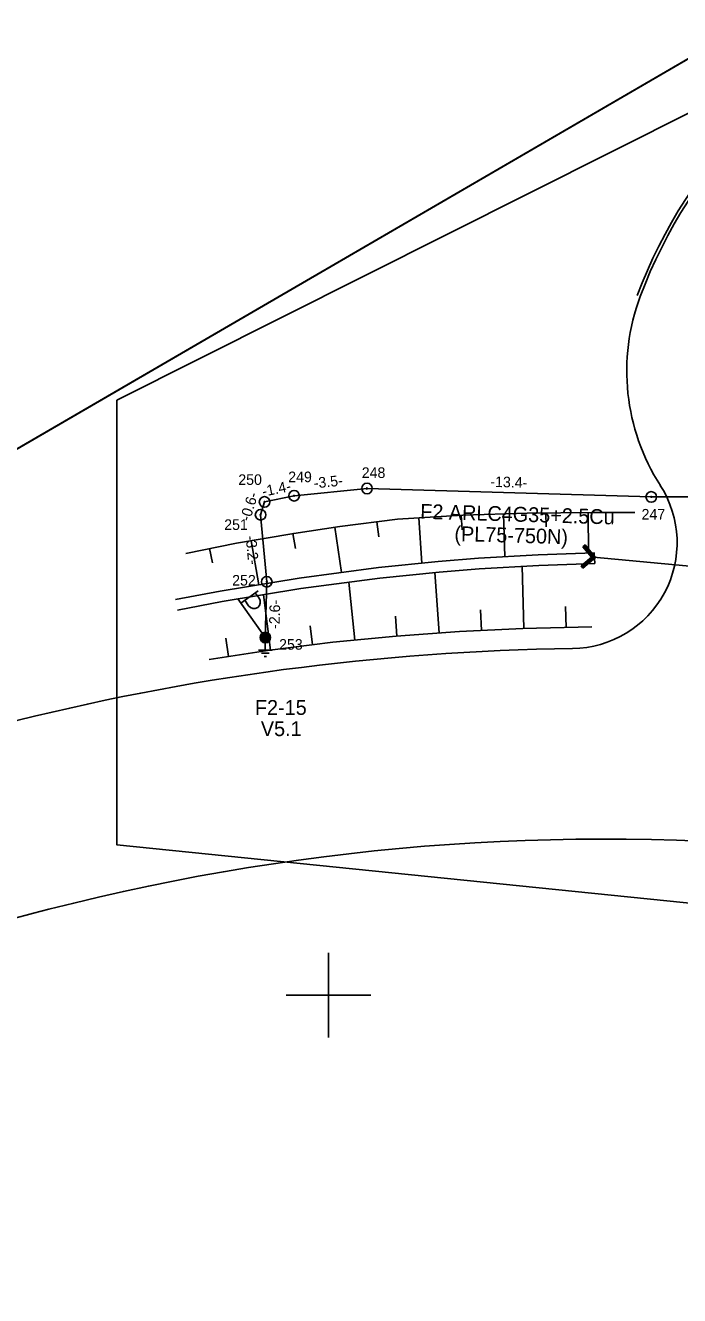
# Model space of a CAD drawing. Extents: x 528816 to 533196, y 6574767 to 6575847.
# Drawn here: x 529685.7 to 529716.6, y 6575485.8 to 6575545.8 of the extents above; entities that cross this region are included whole.
import ezdxf

# ---------------------------------------------------------------- set-up
doc = ezdxf.new("R2010")
doc.units = 0
for name, color, linetype in [('JOONSIDE', 7, 'Continuous'), ('KOORDPUNKT', 7, 'Continuous'), ('MOOTPIIR', 7, 'Continuous'), ('MPKAABEL', 7, 'Continuous'), ('PIIR', 7, 'Continuous'), ('POST', 7, 'Continuous'), ('RELJEEF', 7, 'Continuous'), ('TEE', 7, 'Continuous'), ('TRUUP', 7, 'Continuous'), ('VEEKOGU', 7, 'Continuous'), ('VORK', 7, 'Continuous')]:
    doc.layers.add(name, color=color, linetype=linetype)

msp = doc.modelspace()

# ---------------------------------------------------------------- linework, layer by layer
at = {"layer": 'KOORDPUNKT'}
for centre, radius in [((529701.816, 6575523.911), 0.25), ((529701.816, 6575523.911), 0.025), ((529701.816, 6575523.911), 0.0221), ((529701.816, 6575523.911), 0.0191), ((529701.816, 6575523.911), 0.0161), ((529701.816, 6575523.911), 0.0132), ((529701.816, 6575523.911), 0.0102), ((529701.816, 6575523.911), 0.00726), ((529701.816, 6575523.911), 0.0043), ((529696.979, 6575523.277), 0.25), ((529696.979, 6575523.277), 0.025), ((529696.979, 6575523.277), 0.0221), ((529696.979, 6575523.277), 0.0191), ((529696.979, 6575523.277), 0.0161), ((529696.979, 6575523.277), 0.0132), ((529696.979, 6575523.277), 0.0102), ((529696.979, 6575523.277), 0.00726), ((529696.979, 6575523.277), 0.0043), ((529698.373, 6575523.569), 0.25), ((529698.373, 6575523.569), 0.025), ((529698.373, 6575523.569), 0.0221), ((529698.373, 6575523.569), 0.0191), ((529698.373, 6575523.569), 0.0161), ((529698.373, 6575523.569), 0.0132), ((529698.373, 6575523.569), 0.0102), ((529698.373, 6575523.569), 0.00726), ((529698.373, 6575523.569), 0.0043), ((529715.237, 6575523.513), 0.25), ((529715.237, 6575523.513), 0.025), ((529715.237, 6575523.513), 0.0221), ((529715.237, 6575523.513), 0.0191), ((529715.237, 6575523.513), 0.0161), ((529715.237, 6575523.513), 0.0132), ((529715.237, 6575523.513), 0.0102), ((529715.237, 6575523.513), 0.00726), ((529715.237, 6575523.513), 0.0043), ((529696.792, 6575522.671), 0.25), ((529696.792, 6575522.671), 0.025), ((529696.792, 6575522.671), 0.0221), ((529696.792, 6575522.671), 0.0191), ((529696.792, 6575522.671), 0.0161), ((529696.792, 6575522.671), 0.0132), ((529696.792, 6575522.671), 0.0102), ((529696.792, 6575522.671), 0.00726), ((529696.792, 6575522.671), 0.0043), ((529697.082, 6575519.51), 0.25), ((529697.082, 6575519.51), 0.025), ((529697.082, 6575519.51), 0.0221), ((529697.082, 6575519.51), 0.0191), ((529697.082, 6575519.51), 0.0161), ((529697.082, 6575519.51), 0.0132), ((529697.082, 6575519.51), 0.0102), ((529697.082, 6575519.51), 0.00726), ((529697.082, 6575519.51), 0.0043), ((529697.015, 6575516.876), 0.25), ((529697.015, 6575516.876), 0.025), ((529697.015, 6575516.876), 0.0221), ((529697.015, 6575516.876), 0.0191), ((529697.015, 6575516.876), 0.0161), ((529697.015, 6575516.876), 0.0132), ((529697.015, 6575516.876), 0.0102), ((529697.015, 6575516.876), 0.00726), ((529697.015, 6575516.876), 0.0043)]:
    msp.add_circle(centre, radius, dxfattribs=at)
at = {"layer": 'MOOTPIIR'}
msp.add_lwpolyline([(530001.285, 6575337.632), (529928.704, 6575360.645), (529930.474, 6575391.625), (529861.876, 6575424.817), (529769.608, 6575498.998), (529690.003, 6575507.101), (529690.003, 6575528.075), (529744.582, 6575555.484)], dxfattribs=at)
at = {"layer": 'MPKAABEL'}
for points in [[(529697.015, 6575516.876), (529697.082, 6575519.51), (529696.792, 6575522.671), (529696.979, 6575523.277), (529698.373, 6575523.569), (529701.816, 6575523.911), (529715.237, 6575523.513), (529723.109, 6575523.523), (529723.241, 6575523.94), (529722.97, 6575525.944)], [(529697.015, 6575516.876), (529697.082, 6575519.51), (529696.792, 6575522.671), (529696.979, 6575523.277), (529698.373, 6575523.569), (529701.816, 6575523.911), (529715.237, 6575523.513)], [(529723.109, 6575523.523), (529715.237, 6575523.513)], [(529697.333, 6575516.286), (529696.698, 6575516.286)], [(529697.199, 6575516.136), (529696.832, 6575516.136)], [(529697.015, 6575516.626), (529697.015, 6575516.286)], [(529697.066, 6575515.986), (529696.966, 6575515.986)]]:
    msp.add_lwpolyline(points, dxfattribs=at)
at = {"layer": 'PIIR'}
for points in [[(529761.518, 6575570.08), (529572.28, 6575460.11), (529509.6, 6575472.77), (529724.596, 6575598.481)], [(530164.347, 6575374.786), (530153.92, 6575338.4), (530182.76, 6575330.14), (530201.97, 6575324.63), (530221.19, 6575319.12), (530240.41, 6575313.61), (530259.63, 6575308.1), (530278.85, 6575302.59), (530298.07, 6575297.07), (530317.33, 6575291.48), (530336.55, 6575285.97), (530355.77, 6575280.46), (530374.99, 6575274.95), (530393.86, 6575269.6), (530422.7, 6575261.33), (530433.47, 6575298.82), (530443.88, 6575279.05), (530455.86, 6575268.15), (530491.61, 6575255.39), (530470.09, 6575205.98), (530185.04, 6575286.93), (529572.28, 6575460.11), (529761.518, 6575570.08)]]:
    msp.add_lwpolyline(points, dxfattribs=at)
at = {"layer": 'POST'}
for p, q in [((529695.856, 6575518.505), (529696.67, 6575519.085)), ((529696.87, 6575517.079), (529695.711, 6575518.708)), ((529696.226, 6575518.375), (529696.04, 6575518.636)), ((529696.726, 6575518.73), (529696.539, 6575518.992)), ((529697.015, 6575516.876), (529697.015, 6575516.876))]:
    msp.add_line(p, q, dxfattribs=at)
for radius in [0.25, 0.225, 0.2, 0.175, 0.15, 0.125, 0.1, 0.075, 0.05, 0.025]:
    msp.add_circle((529697.015, 6575516.876), radius, dxfattribs=at)
msp.add_arc((529696.476, 6575518.552), 0.306, 215.44836, 35.44836, dxfattribs=at)
at = {"layer": 'RELJEEF'}
for p, q in [((529708.264, 6575522.713), (529708.327, 6575520.693)), ((529710.263, 6575522.755), (529710.268, 6575522.102)), ((529712.263, 6575522.769), (529712.277, 6575520.864)), ((529714.263, 6575522.78), (529714.263, 6575522.78)), ((529700.295, 6575522.083), (529700.617, 6575519.945)), ((529702.278, 6575522.339), (529702.368, 6575521.624)), ((529704.268, 6575522.525), (529704.4, 6575520.386)), ((529706.265, 6575522.648), (529706.307, 6575521.954)), ((529698.317, 6575521.785), (529698.436, 6575521.086)), ((529694.381, 6575521.073), (529694.518, 6575520.398)), ((529696.346, 6575521.448), (529696.701, 6575519.365)), ((529705.219, 6575517.093), (529705.012, 6575519.947)), ((529709.213, 6575517.303), (529709.135, 6575520.239)), ((529701.234, 6575516.753), (529700.964, 6575519.486)), ((529697.261, 6575516.285), (529696.935, 6575518.897)), ((529707.215, 6575517.211), (529707.17, 6575518.18)), ((529711.212, 6575517.356), (529711.186, 6575518.346)), ((529699.246, 6575516.532), (529699.134, 6575517.427)), ((529703.224, 6575516.949), (529703.157, 6575517.879)), ((529695.284, 6575515.987), (529695.154, 6575516.845))]:
    msp.add_line(p, q, dxfattribs=at)
for points in [[(529693.254, 6575520.845), (529695.649, 6575521.329), (529698.356, 6575521.791), (529700.531, 6575522.119), (529703.259, 6575522.463), (529706.335, 6575522.652), (529709.384, 6575522.748), (529712.538, 6575522.771), (529714.458, 6575522.781)], [(529694.361, 6575515.847), (529697.226, 6575516.28), (529700.202, 6575516.652), (529703.188, 6575516.946), (529706.18, 6575517.163), (529709.177, 6575517.302), (529712.427, 6575517.388)]]:
    msp.add_lwpolyline(points, dxfattribs=at)
at = {"layer": 'TEE'}
for centre, radius, start, end in [((529736.722, 6575524.725), 23.5, 159.46402, 159.46402), ((529736.722, 6575524.725), 23.65, 61.73958, 159.46402), ((529736.722, 6575524.725), 23.5, 61.73958, 159.46402), ((529724.08, 6575529.461), 10, 159.46402, 212.70585), ((529711.458, 6575521.356), 5, 270.74982, 32.70585), ((529713.022, 6575401.864), 114.503, 83.98244, 83.98244), ((529713.022, 6575401.864), 114.503, 90.74982, 104.44746), ((529713.023, 6575401.87), 105.497, 62.86464, 104.39509), ((529726.294, 6575350.347), 158.702, 104.41171, 106.55875)]:
    msp.add_arc(centre, radius, start, end, dxfattribs=at)
at = {"layer": 'TRUUP'}
for p, q in [((529712.003, 6575521.162), (529712.112, 6575521.253)), ((529712.409, 6575520.673), (529712.003, 6575521.162)), ((529712.006, 6575521.158), (529712.162, 6575521.194)), ((529712.024, 6575521.137), (529712.179, 6575521.172)), ((529712.037, 6575521.191), (529712.144, 6575521.216)), ((529712.042, 6575521.115), (529712.197, 6575521.151)), ((529712.509, 6575520.664), (529712.057, 6575521.208)), ((529712.06, 6575521.094), (529712.215, 6575521.129)), ((529712.078, 6575521.072), (529712.233, 6575521.108)), ((529712.08, 6575521.226), (529712.126, 6575521.237)), ((529712.096, 6575521.051), (529712.251, 6575521.086)), ((529712.609, 6575520.655), (529712.112, 6575521.253)), ((529712.114, 6575521.029), (529712.269, 6575521.065)), ((529712.131, 6575521.007), (529712.287, 6575521.043)), ((529712.149, 6575520.986), (529712.305, 6575521.022)), ((529712.167, 6575520.964), (529712.323, 6575521)), ((529712.185, 6575520.943), (529712.34, 6575520.979)), ((529712.203, 6575520.921), (529712.358, 6575520.957)), ((529712.221, 6575520.9), (529712.376, 6575520.936)), ((529712.239, 6575520.878), (529712.394, 6575520.914)), ((529712.257, 6575520.857), (529712.412, 6575520.892)), ((529711.92, 6575520.267), (529712.409, 6575520.673)), ((529711.92, 6575520.266), (529712.227, 6575520.337)), ((529711.938, 6575520.245), (529712.184, 6575520.301)), ((529711.961, 6575520.301), (529712.269, 6575520.372)), ((529711.965, 6575520.212), (529712.509, 6575520.664)), ((529712.004, 6575520.337), (529712.312, 6575520.408)), ((529712.011, 6575520.157), (529712.609, 6575520.655)), ((529712.046, 6575520.372), (529712.355, 6575520.443)), ((529712.089, 6575520.408), (529712.397, 6575520.479)), ((529712.132, 6575520.443), (529712.44, 6575520.514)), ((529712.175, 6575520.479), (529712.483, 6575520.55)), ((529712.217, 6575520.514), (529712.526, 6575520.585)), ((529712.26, 6575520.55), (529712.568, 6575520.621)), ((529712.274, 6575520.835), (529712.43, 6575520.871)), ((529712.292, 6575520.814), (529712.448, 6575520.849)), ((529712.303, 6575520.585), (529712.609, 6575520.656)), ((529712.31, 6575520.792), (529712.466, 6575520.828)), ((529712.328, 6575520.771), (529712.484, 6575520.806)), ((529712.346, 6575520.749), (529712.501, 6575520.785)), ((529712.346, 6575520.621), (529712.591, 6575520.677)), ((529712.364, 6575520.727), (529712.519, 6575520.763)), ((529712.382, 6575520.706), (529712.537, 6575520.742)), ((529712.388, 6575520.656), (529712.573, 6575520.699)), ((529712.4, 6575520.684), (529712.555, 6575520.72)), ((529711.92, 6575520.267), (529712.011, 6575520.157)), ((529711.956, 6575520.223), (529712.141, 6575520.266)), ((529711.974, 6575520.202), (529712.098, 6575520.23)), ((529711.992, 6575520.18), (529712.056, 6575520.195))]:
    msp.add_line(p, q, dxfattribs=at)
msp.add_lwpolyline([(529712.509, 6575520.664), (529726.81, 6575519.34)], dxfattribs=at)
at = {"layer": 'VEEKOGU'}
for points in [[(529692.77, 6575518.665), (529694.888, 6575519.068), (529698.614, 6575519.68), (529702.361, 6575520.175), (529705.183, 6575520.467), (529707.079, 6575520.621), (529709.902, 6575520.784), (529712.548, 6575520.874), (529712.565, 6575520.374)], [(529692.863, 6575518.173), (529694.976, 6575518.575), (529698.688, 6575519.185), (529702.419, 6575519.679), (529705.229, 6575519.969), (529707.113, 6575520.122), (529709.925, 6575520.284), (529712.565, 6575520.374)]]:
    msp.add_lwpolyline(points, dxfattribs=at)
at = {"layer": 'VORK'}
for p, q in [((529700, 6575502), (529700, 6575498)), ((529698, 6575500), (529702, 6575500))]:
    msp.add_line(p, q, dxfattribs=at)

# ---------------------------------------------------------------- texts
at = {"layer": 'JOONSIDE'}
for s, rotation, p in [('-3.5-', 5.67269, (529699.324, 6575523.915)), ('-13.4-', 358.30291, (529707.634, 6575523.989)), ('-1.4-', 11.83065, (529696.915, 6575523.519)), ('-0.6-', 72.85078, (529696.282, 6575522.331)), ('-3.2-', 275.24182, (529696.086, 6575521.669)), ('-2.6-', 88.55405, (529697.687, 6575517.277))]:
    msp.add_text(s, height=0.5, rotation=rotation, dxfattribs=at).set_placement(p)
at = {"layer": 'KOORDPUNKT'}
for s, p in [('250', (529695.738, 6575524.079)), ('249', (529698.096, 6575524.209)), ('248', (529701.568, 6575524.408)), ('247', (529714.779, 6575522.444)), ('251', (529695.073, 6575521.955)), ('252', (529695.449, 6575519.329)), ('253', (529697.665, 6575516.303))]:
    msp.add_text(s, height=0.5, dxfattribs=at).set_placement(p)
at = {"layer": 'MPKAABEL'}
for s, p in [('F2 ARLC4G35+2.5Cu', (529704.321, 6575522.484)), ('(PL75-750N)', (529705.936, 6575521.436))]:
    msp.add_text(s, height=0.7, rotation=358.30291, dxfattribs=at).set_placement(p)
at = {"layer": 'POST'}
for s, p in [('F2-15', (529696.523, 6575513.227)), ('V5.1', (529696.803, 6575512.227))]:
    msp.add_text(s, height=0.7, dxfattribs=at).set_placement(p)

doc.saveas('drawing.dxf')
